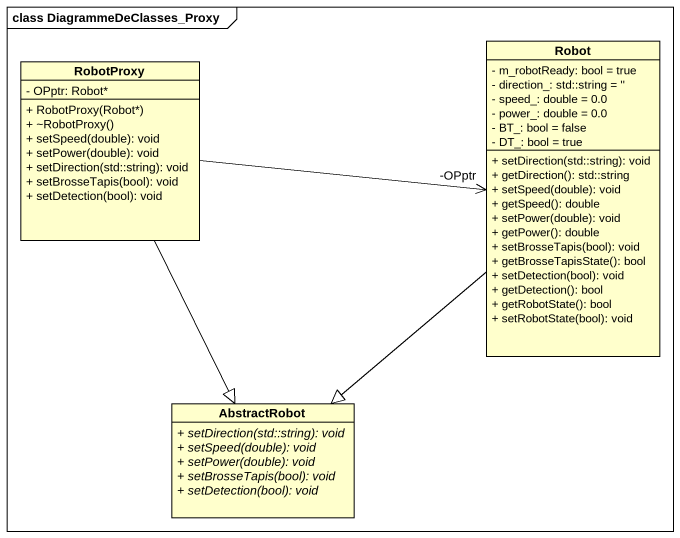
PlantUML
@startuml
mainframe class DiagrammeDeClasses_Proxy
hide circle
hide empty members
skinparam classAttributeIconSize 0
class Robot {
  - m_robotReady: bool = true
  - direction_: std::string = ''
  - speed_: double = 0.0
  - power_: double = 0.0
  - BT_: bool = false
  - DT_: bool = true
  + setDirection(std::string): void
  + getDirection(): std::string
  + setSpeed(double): void
  + getSpeed(): double
  + setPower(double): void
  + getPower(): double
  + setBrosseTapis(bool): void
  + getBrosseTapisState(): bool
  + setDetection(bool): void
  + getDetection(): bool
  + getRobotState(): bool
  + setRobotState(bool): void
}
class RobotProxy {
  - OPptr: Robot*
  + RobotProxy(Robot*)
  + ~RobotProxy()
  + setSpeed(double): void
  + setPower(double): void
  + setDirection(std::string): void
  + setBrosseTapis(bool): void
  + setDetection(bool): void
}
class AbstractRobot {
  {abstract} + setDirection(std::string): void
  {abstract} + setSpeed(double): void
  {abstract} + setPower(double): void
  {abstract} + setBrosseTapis(bool): void
  {abstract} + setDetection(bool): void
}
Robot --|> AbstractRobot
RobotProxy -right-> "-OPptr" Robot
RobotProxy --|> AbstractRobot
@enduml
